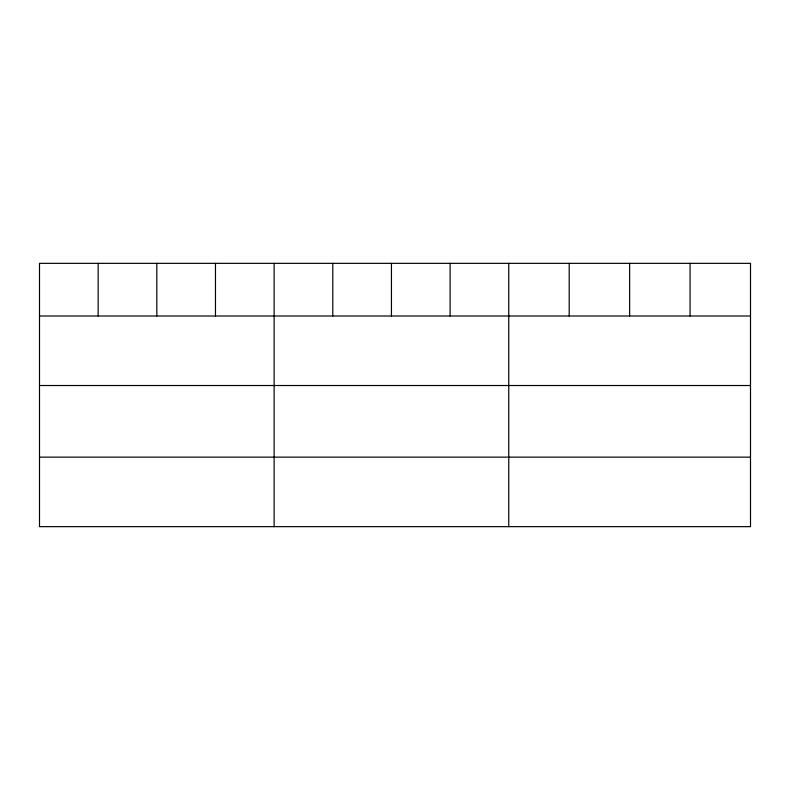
<?xml version="1.0" encoding="UTF-8"?>
<svg xmlns="http://www.w3.org/2000/svg" width="790" height="790" viewBox="0 0 790 790"><rect width="100%" height="100%" fill="white"/><g stroke="black" fill="none" stroke-linecap="round" stroke-linejoin="round"><path stroke-width="1.19" d="M750.5 316L750.5 526.654L39.5 526.654L39.5 263.346L750.5 263.346L750.5 316L39.5 316M39.5 385.52L750.5 385.52M39.5 457.143L750.5 457.143M690.065 263.346L690.065 316M629.63 263.346L629.63 316M569.195 263.346L569.195 316M508.76 263.346L508.76 526.654M450.103 263.346L450.103 316M391.445 263.346L391.445 316M332.788 263.346L332.788 316M274.13 263.346L274.13 526.654M215.472 263.346L215.472 316M156.815 263.346L156.815 316M98.158 263.346L98.158 316"/></g></svg>
